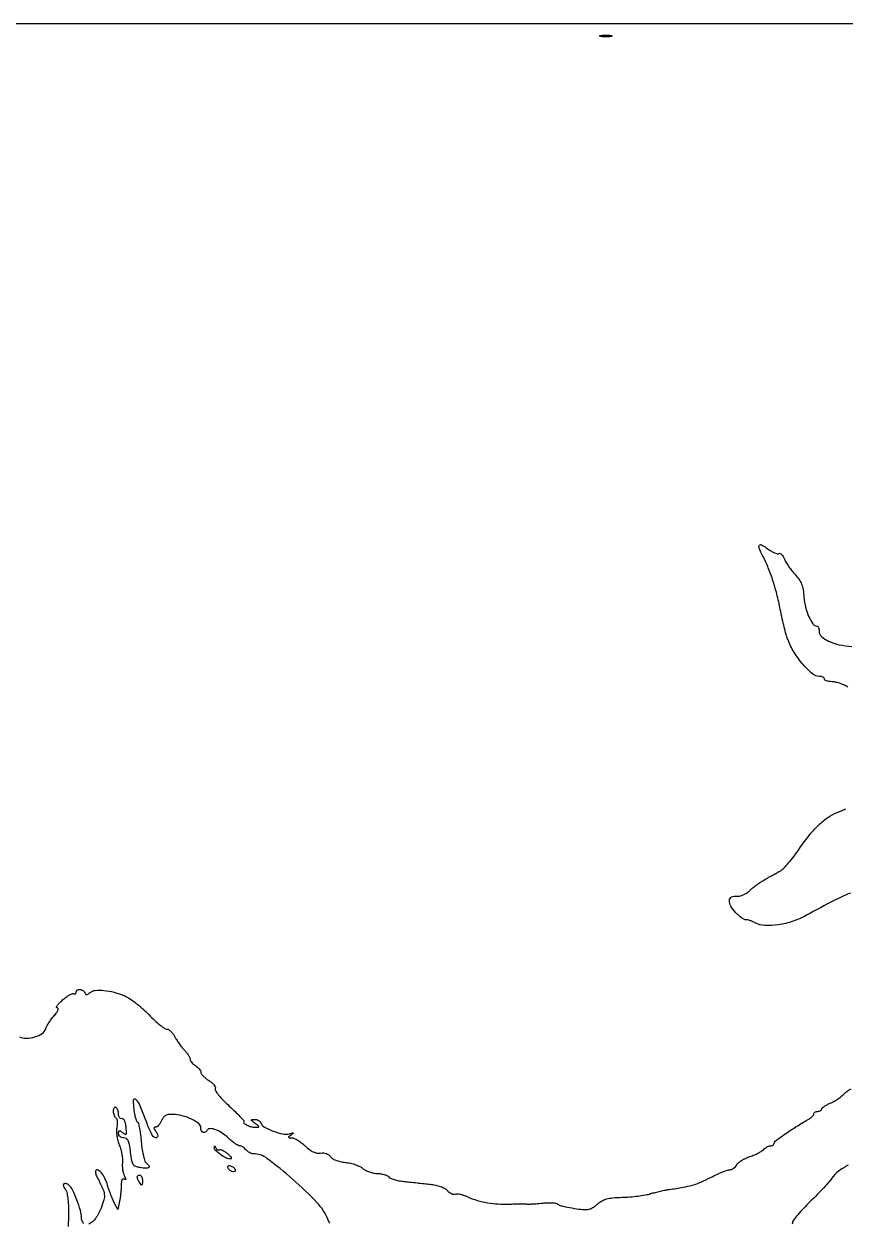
# Model space of a CAD drawing. Extents: x 0 to 1938, y 0 to 2000.
# Drawn here: x 990.4 to 1299.7, y 1547.9 to 2000 of the extents above; entities that cross this region are included whole.
import ezdxf

# ---------------------------------------------------------------- set-up
doc = ezdxf.new("R2010")
doc.units = 0

msp = doc.modelspace()

# ---------------------------------------------------------------- linework, layer by layer
msp.add_lwpolyline([(1938, 2000), (969, 2000), (0, 2000)])
for points in [[(1211.761659, 1995.31292, -0.041951), (1210.934218, 1995.169017, -0.020826), (1209.869594, 1995.119272, -0.020511), (1208.754739, 1995.159391, -0.028254), (1207.761659, 1995.292739, -0.082665), (1207.319562, 1995.45659, -0.67161), (1207.339362, 1995.605813, -0.053901), (1208.071102, 1995.715166, -0.008901), (1209.5, 1995.747817, -0.009782), (1210.938425, 1995.726931, -0.038992), (1211.814362, 1995.62839, -0.417468), (1211.916221, 1995.476221, -0.285845)], [(1063.981246, 1575.488409, -0.20725), (1064.445602, 1575.55615, -0.042158), (1065.245144, 1575.265996, -0.037967), (1066.185074, 1574.742353, -0.027619), (1067.145836, 1574.027909, -0.026047), (1067.9639, 1573.270811, -0.070121), (1068.430942, 1572.632918, -0.196748), (1068.472602, 1572.231605, -0.3258), (1068.214817, 1572.033269, -0.121993), (1066.572739, 1572.395137, -0.038777), (1064.404292, 1573.686748, -0.036039), (1062.520245, 1575.231509, -0.223994), (1062.078947, 1576.36501, -0.036809), (1062.140014, 1576.78904, -0.410587), (1062.26995, 1576.873241, -0.229216), (1062.438493, 1576.743815, -0.020517), (1062.664358, 1576.243769, 0.069074), (1062.918557, 1575.80099, 0.098046), (1063.260109, 1575.503687, 0.12116), (1063.632864, 1575.396648, 0.149106)], [(1070, 1567.809678, -0.310331), (1069.626672, 1567.266106, -0.180578), (1068.801325, 1567.257968, -0.106345), (1067.819479, 1567.872631, -0.120025), (1067.22894, 1568.81318, -0.108271), (1067.181849, 1569.25556, -0.257062), (1067.366128, 1569.517614, -0.161356), (1067.780247, 1569.573751, -0.045328), (1068.41644, 1569.393691, -0.049992), (1069.022161, 1569.088813, -0.054888), (1069.534829, 1568.677724, -0.062067), (1069.884859, 1568.227906, -0.13514)], [(1034.984687, 1563.75, -0.011293), (1034.949578, 1562.555791, -0.220444), (1034.781653, 1562.237851, -0.409657), (1034.520491, 1562.271114, -0.023197), (1034, 1563, -0.031558), (1033.270972, 1564.301377, -0.112355), (1033.060308, 1565.227035, -0.234725), (1033.332924, 1565.775753, -0.163584), (1034, 1566, -0.210568), (1034.381177, 1565.832025, -0.082215), (1034.701752, 1565.339062, -0.062416), (1034.917196, 1564.611405, -0.042523)]]:
    msp.add_lwpolyline(points, format="xyb", close=True)
for points in [[(1300.77417, 1749.996262, 0.031879), (1299.319021, 1750.760841, 0.02488), (1297.653975, 1751.40722, 0.025472), (1296.036804, 1751.854113, 0.054384), (1294.75, 1751.996262, -0.034572), (1293.696695, 1752.070618, -0.052643), (1292.807812, 1752.292652, -0.068547), (1292.196694, 1752.616147, -0.241293), (1292, 1753, 0.17933), (1291.858565, 1753.381661, 0.091849), (1291.455394, 1753.70625, 0.071864), (1290.855379, 1753.92607, 0.05197), (1290.146023, 1754, -0.177307), (1287.440699, 1754.990483, -0.040304), (1283.920338, 1758.490467, -0.039915), (1280.563871, 1763.113834, -0.046137), (1278.167599, 1768, -0.02164), (1277.565168, 1769.81502, -0.007148), (1276.83498, 1772.528125, -0.007103), (1276.110192, 1775.563328, -0.008001), (1275.502056, 1778.5, 0.014307), (1274.217906, 1784.329937, 0.01626), (1272.648505, 1789.830441, 0.01727), (1270.834338, 1794.87879, 0.022585), (1268.813836, 1799.346905, -0.014535), (1267.337323, 1802.476871, -0.273018), (1267.463838, 1803.514461, -0.385573), (1268.32014, 1803.670638, -0.020259), (1270.826322, 1801.970284, 0.026909), (1272.040413, 1801.169923, 0.036292), (1273.221034, 1800.590155, 0.03954), (1274.220672, 1800.275569, 0.19736), (1274.788877, 1800.369519, -0.255758), (1275.24859, 1800.393811, -0.085998), (1275.814409, 1799.990241, -0.060219), (1276.398389, 1799.236809, -0.03661), (1276.905269, 1798.2287, 0.036751), (1277.545703, 1796.955862, 0.01626), (1278.565222, 1795.372778, 0.015991), (1279.759045, 1793.758078, 0.020745), (1280.958999, 1792.362332, -0.036761), (1282.425845, 1790.541374, -0.058546), (1283.361802, 1788.776697, -0.051825), (1283.93235, 1786.691996, -0.022589), (1284.271778, 1783.838928, 0.043167), (1284.876428, 1780.08077, 0.043632), (1286.116272, 1776.496302, 0.046116), (1287.65091, 1773.768043, 0.246371), (1289.11501, 1773, -0.208352), (1289.45336, 1772.85261, -0.08212), (1289.740034, 1772.420044, -0.062571), (1289.935052, 1771.781513, -0.042886), (1290, 1771.02568, 0.212865), (1290.889267, 1769.031521, 0.07507), (1293.564528, 1767.271117, 0.05706), (1297.538527, 1765.962354, 0.036972), (1302.342511, 1765.33313, -0.010355)], [(1301.749111, 1672.30816, 0.024593), (1295.430102, 1669.403273, 0.006296), (1285.512354, 1664.079285, -0.043304), (1280.178487, 1661.705635, -0.045173), (1274.590032, 1660.327018, -0.049528), (1269.541836, 1660.061234, -0.11502), (1265.9157, 1661.085941, 0.022959), (1264.912922, 1661.580934, 0.02507), (1263.897584, 1661.966004, 0.025608), (1263.003181, 1662.205045, 0.101751), (1262.437777, 1662.209089, -0.175802), (1261.861626, 1662.297577, -0.027651), (1260.870915, 1662.912825, -0.027865), (1259.73771, 1663.8046, -0.021095), (1258.595412, 1664.900412, -0.057399), (1256.722272, 1667.367936, -0.146224), (1256.184355, 1669.526306, -0.264831), (1257.01497, 1670.839699, -0.158844), (1258.884838, 1671.168475, 0.082977), (1260.03155, 1671.196654, 0.053889), (1261.301868, 1671.586576, 0.048059), (1262.607629, 1672.302527, 0.038534), (1263.860187, 1673.304313, -0.020398), (1265.114278, 1674.384106, -0.011505), (1266.716221, 1675.594486, -0.011469), (1268.391336, 1676.743227, -0.018413), (1269.875884, 1677.635838, 0.000048), (1271.333216, 1678.44076, 0.000037), (1272.921547, 1679.318388, 0.000038), (1274.40469, 1680.138184, 0.00009), (1275.503498, 1680.745908, 0.077385), (1276.657414, 1681.641179, 0.013505), (1278.498353, 1683.700427, 0.014378), (1280.540982, 1686.259062, 0.012456), (1282.536744, 1689.054273, -0.02175), (1286.457291, 1694.33497, -0.035816), (1290.261486, 1698.388049, -0.042724), (1294.000893, 1701.290622, -0.064062), (1297.723075, 1703.073622, 0.020767), (1298.978397, 1703.546561, 0.030186), (1300.037403, 1704.074127, 0.030302)], [(988.609499, 1618.132063, 0.112145), (991.293025, 1617.576428, 0.07016), (994.474351, 1618.087478, 0.073636), (997.213341, 1619.398344, 0.169105), (998.565002, 1621.204802, -0.050694), (998.952171, 1622.098946, -0.015607), (999.710013, 1623.359947, -0.015438), (1000.651315, 1624.726364, -0.016353), (1001.657994, 1626.005396, 0.017851), (1002.682122, 1627.314649, 0.064355), (1003.18865, 1628.24278, 0.182688), (1003.19388, 1628.784685, 0.306247), (1002.838894, 1629.040641, -0.466478), (1002.628132, 1629.308035, -0.101824), (1002.895742, 1629.926477, -0.044161), (1003.693755, 1630.874681, -0.018881), (1004.912568, 1631.999185, -0.019558), (1006.280839, 1633.079432, -0.028775), (1007.56869, 1633.907921, -0.02811), (1008.645898, 1634.438834, -0.243469), (1009.162568, 1634.399527, 0.104427), (1009.481678, 1634.284677, 0.179732), (1009.754004, 1634.345086, 0.164871), (1009.936679, 1634.575644, 0.08602), (1010, 1634.940983, -0.255655), (1010.418715, 1635.706365, -0.158365), (1011.435562, 1635.971972, -0.127113), (1012.585388, 1635.601758, -0.172113), (1013.254045, 1634.75, 0.078371), (1013.542821, 1634.196777, 0.244082), (1013.909009, 1634.017856, 0.142973), (1014.420631, 1634.180805, 0.024398), (1015.248279, 1634.798498, -0.150794), (1017.226439, 1635.613013, -0.047006), (1020.474203, 1635.604316, -0.041778), (1024.334493, 1634.901348, -0.034016), (1028.309263, 1633.532591, -0.048388), (1030.133195, 1632.544802, -0.016889), (1032.553513, 1630.791858, -0.016591), (1035.103731, 1628.670822, -0.018605), (1037.408597, 1626.461818, 0.012988), (1039.542848, 1624.369842, 0.017675), (1041.579955, 1622.604409, 0.014647), (1043.337101, 1621.270184, 0.15629), (1044.180354, 1621, -0.13837), (1044.848911, 1620.811372, -0.049778), (1045.643621, 1620.207904, -0.044673), (1046.428605, 1619.335275, -0.03974), (1047.08102, 1618.303504, 0.021707), (1047.786099, 1617.094088, 0.012039), (1048.744112, 1615.679555, 0.011988), (1049.78507, 1614.291189, 0.018912), (1050.75, 1613.157481, -0.020732), (1051.611326, 1612.138004, -0.024203), (1052.339062, 1611.100433, -0.024193), (1052.861682, 1610.176728, -0.117158), (1053, 1609.594524, 0.131733), (1053.137916, 1609.080143, 0.044677), (1053.5875, 1608.441264, 0.040748), (1054.234682, 1607.792212, 0.036802), (1055, 1607.232073, -0.041962), (1055.765196, 1606.659823, -0.043751), (1056.4125, 1605.975151, -0.047843), (1056.858952, 1605.28516, -0.120244), (1057, 1604.707134, 0.155771), (1057.193805, 1604.100143, 0.039091), (1057.868539, 1603.292957, 0.036115), (1058.824949, 1602.44699, 0.029618), (1059.956729, 1601.684632, -0.036768), (1061.075262, 1600.907741, -0.054215), (1061.917019, 1600.060079, -0.068519), (1062.395289, 1599.256297, -0.193963), (1062.406027, 1598.615706, 0.242821), (1062.494002, 1597.81926, 0.021946), (1063.712543, 1596.149125, 0.024063), (1065.466284, 1594.158916, 0.014974), (1067.699298, 1591.991848, -0.006953), (1069.89911, 1589.924473, -0.01138), (1071.697517, 1588.105665, -0.00513), (1073.142663, 1586.544226, -0.348991), (1073.16459, 1586.20697, 0.375879), (1073.236653, 1585.56886, 0.066516), (1074.310732, 1584.823872, 0.053775), (1075.870126, 1584.225959, 0.062783), (1077.44113, 1584.015313, 0.00816), (1078.721338, 1584.026108, 0.406982), (1078.882259, 1584.191063, 0.230662), (1078.751023, 1584.460403, 0.004112), (1077.44113, 1585.468197, -0.006568), (1076.254007, 1586.390853, -0.200334), (1076.076957, 1586.713765, -0.420189), (1076.242316, 1586.91433, -0.016973), (1077.281385, 1586.968197, -0.073953), (1078.003168, 1586.873989, -0.065382), (1078.699813, 1586.572858, -0.068256), (1079.266862, 1586.119085, -0.098619), (1079.608557, 1585.577702, 0.178966), (1080.927635, 1584.075528, 0.033996), (1084.296468, 1582.538426, 0.035852), (1087.919466, 1581.463516, 0.12294), (1090.355204, 1581.531509, -0.005281), (1091.513755, 1581.842187, -0.218759), (1091.762335, 1581.797133, -0.508428), (1091.765493, 1581.639483, -0.009821), (1091, 1581.080819, 0.012348), (1090.173765, 1580.471401, 0.30625), (1090.090002, 1580.215413, 0.318261), (1090.296146, 1580.049931, 0.012921), (1091.304234, 1580.015313, -0.107014), (1092.208853, 1579.811403, -0.028588), (1093.51723, 1579.110026, -0.027619), (1094.948272, 1578.121582, -0.025394), (1096.304234, 1576.954987, 0.027376), (1097.926166, 1575.570709, 0.054797), (1099.367867, 1574.702028, 0.068003), (1100.736933, 1574.28302, 0.073902), (1102.128729, 1574.263996, -0.050245), (1103.307301, 1574.30345, -0.06942), (1104.342017, 1574.087707, -0.078141), (1105.184478, 1573.627314, -0.089347), (1105.800476, 1572.947881, 0.117314), (1106.528417, 1572.229213, 0.044088), (1107.822406, 1571.592439, 0.037785), (1109.506522, 1571.083167, 0.026476), (1111.462326, 1570.757136, -0.02938), (1113.374891, 1570.426894, -0.026584), (1115.301979, 1569.866734, -0.027546), (1116.9736, 1569.177425, -0.072469), (1118.047462, 1568.457047, 0.067192), (1119.055237, 1567.765547, 0.033785), (1120.479249, 1567.164067, 0.032807), (1122.06092, 1566.732254, 0.041577), (1123.564696, 1566.554257, -0.029774), (1124.97718, 1566.420744, -0.035165), (1126.285514, 1566.122571, -0.037794), (1127.327128, 1565.71865, -0.143916), (1127.840643, 1565.257845, 0.157958), (1128.413586, 1564.771434, 0.025491), (1129.811792, 1564.277471, 0.025999), (1131.577802, 1563.851585, 0.020238), (1133.53283, 1563.567736, -0.000239), (1135.788073, 1563.331911, -0.000142), (1138.474632, 1563.048916, -0.000142), (1141.152979, 1562.765247, -0.000245), (1143.38081, 1562.527549, -0.026338), (1145.494142, 1562.187698, -0.034355), (1147.375515, 1561.64508, -0.038979), (1148.893932, 1560.953481, -0.086554), (1149.88081, 1560.158703, 0.049752), (1150.600218, 1559.486826, 0.053782), (1151.420518, 1558.990234, 0.060421), (1152.214391, 1558.730487, 0.131761), (1152.848612, 1558.772722, -0.084175), (1153.51721, 1558.881, -0.034894), (1154.43304, 1558.810194, -0.033275), (1155.42585, 1558.595005, -0.036655), (1156.348612, 1558.254769, 0.025908), (1160.236421, 1556.725673, 0.030535), (1164.055823, 1555.70199, 0.030366), (1167.989711, 1555.147207, 0.02512), (1172.221053, 1555.023783, -0.001923), (1174.735093, 1555.067084, -0.002322), (1177.096184, 1555.087704, -0.001973), (1179.084032, 1555.087988, -0.015774), (1180, 1555.055595, 0.026673), (1180.848313, 1555.04409, 0.005233), (1182.372102, 1555.120704, 0.005538), (1184.147958, 1555.248389, 0.00511), (1185.968859, 1555.418359, -0.01893), (1187.755414, 1555.535434, -0.023197), (1189.427889, 1555.503982, -0.022559), (1190.804327, 1555.351544, -0.130175), (1191.468859, 1555.059312, 0.108512), (1192.757758, 1554.425509, 0.012154), (1195.968201, 1553.719272, 0.015861), (1199.4411, 1553.157012, 0.026822), (1202.379802, 1552.93573, 0.089442), (1203.268592, 1553.07632, 0.035364), (1204.409582, 1553.566801, 0.033587), (1205.596559, 1554.284518, 0.035816), (1206.649969, 1555.140889, -0.058729), (1208.186015, 1556.277078, -0.06444), (1209.898022, 1556.982493, -0.04467), (1212.206039, 1557.385482, -0.013415), (1215.770167, 1557.587977, 0.013495), (1218.639918, 1557.751485, 0.011022), (1221.698112, 1558.076711, 0.011179), (1224.500094, 1558.501187, 0.028514), (1226.5, 1558.968856, -0.009072), (1228.250799, 1559.450741, -0.00668), (1230.20625, 1559.923231, -0.006754), (1232.068121, 1560.320495, -0.014952), (1233.5, 1560.561583, 0.00934), (1238.737247, 1561.383066, 0.026765), (1242.324324, 1562.214574, 0.031473), (1245.467833, 1563.341515, 0.017614), (1249.139977, 1565.080955, -0.010457), (1251.414836, 1566.198656, -0.01283), (1253.58582, 1567.14253, -0.011314), (1255.435274, 1567.842536, -0.085004), (1256.354794, 1568, 0.098158), (1257.02919, 1568.133682, 0.057228), (1257.7531, 1568.534539, 0.054095), (1258.413993, 1569.123757, 0.060872), (1258.903511, 1569.819708, -0.098301), (1259.553447, 1570.611422, -0.03191), (1260.788525, 1571.499992, -0.0304), (1262.321469, 1572.335606, -0.029889), (1263.953008, 1572.984491, 0.019326), (1265.594529, 1573.597538, 0.020285), (1267.156927, 1574.326671, 0.02043), (1268.448073, 1575.062597, 0.079961), (1269.136758, 1575.664783, -0.053523), (1269.662483, 1576.175715, -0.042839), (1270.324033, 1576.60778, -0.044309), (1271.014219, 1576.903151, -0.079118), (1271.622445, 1577, 0.064546), (1272.1491, 1577.068271, 0.082207), (1272.595343, 1577.268554, 0.098797), (1272.893874, 1577.56558, 0.148827), (1273, 1577.914226, -0.238157), (1273.437722, 1578.78108, -0.00585), (1277.166633, 1581.46515, -0.012667), (1281.373545, 1584.262813, -0.013193), (1285.660929, 1586.804566, 0.028604), (1286.556353, 1587.373401, 0.035727), (1287.312898, 1588.003637, 0.038597), (1287.848315, 1588.60476, 0.164073), (1288, 1589.054566, -0.15614), (1288.115417, 1589.415149, -0.097518), (1288.440625, 1589.722279, -0.079691), (1288.926412, 1589.929586, -0.061151), (1289.5, 1590, 0.056643), (1290.07375, 1590.065207, 0.076039), (1290.559375, 1590.258112, 0.095179), (1290.884936, 1590.543472, 0.166853), (1291, 1590.87868, -0.211516), (1291.185127, 1591.29672, -0.032238), (1291.915601, 1591.878502, -0.031384), (1292.923152, 1592.489834, -0.022484), (1294.11694, 1593.048438, 0.030244), (1295.465941, 1593.705359, 0.019548), (1296.944865, 1594.617653, 0.019656), (1298.325393, 1595.626594, 0.034753), (1299.36694, 1596.577443, -0.085033), (1302.00824, 1598.542883, -0.030675)], [(1105.62074, 1547.883874, -0.044891), (1104.86291, 1549.330965, 0.093189), (1100.765796, 1555.604439, 0.02167), (1091.628476, 1564.342723, 0.018311), (1081.889438, 1572.268791, 0.163049), (1076.721717, 1574, -0.082081), (1076.065696, 1574.108424, -0.044058), (1075.313021, 1574.440625, -0.042339), (1074.585423, 1574.926036, -0.051324), (1074, 1575.5, 0.039897), (1073.44036, 1576.074293, 0.038362), (1072.789577, 1576.560734, 0.040891), (1072.148073, 1576.897534, 0.099733), (1071.627555, 1577.004627, -0.129176), (1071.01636, 1577.167895, -0.020247), (1069.949554, 1577.83443, -0.021365), (1068.730385, 1578.745313, -0.017188), (1067.498586, 1579.822989, 0.040097), (1065.055096, 1581.770751, 0.056897), (1062.591032, 1583.050945, 0.076395), (1060.565944, 1583.488926, 0.276146), (1059.441979, 1582.90612, -0.115977), (1058.685687, 1582.148462, -0.231245), (1057.862709, 1582.065159, -0.208319), (1057.227091, 1582.674613, -0.099235), (1057, 1583.807552, 0.235283), (1056.213151, 1585.387116, 0.050345), (1053.515728, 1587.025625, 0.047371), (1049.997381, 1588.312279, 0.052159), (1046.412124, 1588.86036, 0.040218), (1044.830862, 1588.808288, 0.099114), (1043.730145, 1588.454613, 0.107131), (1042.901852, 1587.725318, 0.052021), (1042.183563, 1586.503531, -0.035191), (1041.662747, 1585.54536, -0.042893), (1041.041938, 1584.735412, -0.048299), (1040.417221, 1584.171175, -0.16088), (1039.898994, 1584, 0.115196), (1039.470769, 1583.900013, 0.306953), (1039.323385, 1583.640429, 0.130484), (1039.481994, 1583.190278, 0.023619), (1040.020056, 1582.475834, -0.089613), (1040.675303, 1581.315262, -0.20384), (1040.60925, 1580.330041, -0.352707), (1039.963276, 1580.03884, -0.136095), (1039.05239, 1580.566667, -0.081157), (1038.578937, 1581.239585, -0.007259), (1037.702049, 1583.118532, -0.009305), (1036.724801, 1585.40745, -0.00713), (1035.739366, 1587.94323, 0.013448), (1033.740896, 1592.899407, 0.135813), (1032.354445, 1594.613371, 0.603488), (1031.549822, 1594.209406, 0.037363), (1031.737804, 1590.80403, 0.015938), (1032.013168, 1589.11608, 0.021212), (1032.376569, 1587.604952, 0.019095), (1032.771226, 1586.400352, 0.159692), (1033.123153, 1585.95751, -0.192392), (1033.473347, 1585.454394, -0.010498), (1033.877229, 1583.530608, -0.015083), (1034.249121, 1581.162624, -0.010344), (1034.534007, 1578.45751, 0.014945), (1034.870323, 1575.523482, 0.025161), (1035.348786, 1573.092414, 0.027638), (1035.916963, 1571.255013, 0.140488), (1036.545205, 1570.401123, -0.072516), (1037.469133, 1569.445782, -0.424268), (1037.357782, 1568.828944, -0.162514), (1036.330247, 1568.54734, -0.022756), (1034.108621, 1568.77075, -0.055863), (1032.444177, 1569.208787, -0.16427), (1031.546195, 1569.956864, -0.094883), (1031.013768, 1571.36546, -0.011972), (1030.530974, 1574.598392, 0.012734), (1030.098453, 1577.464794, 0.068562), (1029.615295, 1578.962091, 0.144639), (1028.929197, 1579.719051, 0.137654), (1027.928044, 1580, -0.077227), (1027.167766, 1580.118133, -0.098123), (1026.547089, 1580.460374, -0.107706), (1026.143462, 1580.98403, -0.110974), (1026, 1581.622445, -0.034415), (1026.057398, 1582.455373, -0.31951), (1026.291335, 1582.703425, -0.207911), (1026.699286, 1582.614841, -0.017232), (1027.577274, 1581.935868, 0.041096), (1028.445333, 1581.328417, 0.413404), (1028.832397, 1581.429555, 0.149038), (1028.983434, 1582.05955, 0.008587), (1028.827274, 1584.063424, 0.029393), (1028.610655, 1585.461541, 0.061863), (1028.248961, 1586.497022, 0.097017), (1027.782873, 1587.106267, 0.234596), (1027.25, 1587.25, -0.161377), (1026.774396, 1587.308602, -0.123533), (1026.367188, 1587.643601, -0.095581), (1026.092926, 1588.217244, -0.063936), (1026, 1588.940983, 0.046881), (1025.925923, 1589.729296, 0.046318), (1025.70625, 1590.49335, 0.050262), (1025.383556, 1591.123976, 0.111412), (1025, 1591.5, 0.195087), (1024.621765, 1591.564242, 0.183858), (1024.29375, 1591.348987, 0.1076), (1024.071659, 1590.840809, 0.049451), (1024, 1590.118034, 0.044142), (1024.071597, 1589.308632, 0.045025), (1024.284128, 1588.529933, 0.049125), (1024.596036, 1587.891751, 0.116637), (1024.967245, 1587.520244, -0.180497), (1025.300067, 1587.091473, -0.048941), (1025.477998, 1586.236231, -0.04292), (1025.501269, 1585.155589, -0.033297), (1025.347718, 1583.988588, 0.054829), (1025.223182, 1582.574591, 0.028772), (1025.363084, 1580.812535, 0.027804), (1025.722843, 1578.965356, 0.033119), (1026.271307, 1577.277362, -0.029117), (1026.825944, 1575.615697, -0.022284), (1027.242898, 1573.745657, -0.022739), (1027.475893, 1571.954383, -0.048416), (1027.457916, 1570.558917, 0.035823), (1027.409698, 1569.291405, 0.027743), (1027.532616, 1567.914959, 0.028432), (1027.793424, 1566.637434, 0.058357), (1028.166849, 1565.68824, -0.012656), (1028.623398, 1564.78068, -0.124231), (1028.705167, 1564.36356, -0.480722), (1028.53938, 1564.244961, -0.069695), (1028.099768, 1564.43834, 0.221739), (1027.64407, 1564.491974, 0.2021), (1027.285793, 1564.17895, 0.087402), (1027.064396, 1563.407621, 0.026296), (1027, 1562.184017, -0.016642), (1026.955038, 1560.833548, -0.009159), (1026.814879, 1559.186264, -0.009122), (1026.611363, 1557.518671, -0.014429), (1026.369802, 1556.099011), (1025.739604, 1552.948021), (1024.383753, 1555.561427, -0.018837), (1023.780719, 1556.839335, -0.008448), (1023.080793, 1558.559955, -0.008349), (1022.401336, 1560.405562, -0.011239), (1021.852105, 1562.099292, 0.036491), (1020.852435, 1564.722899, 0.057682), (1019.590952, 1566.770169, 0.090661), (1018.358619, 1567.856478, 0.344502), (1017.406546, 1567.739879, 0.190302), (1017.261174, 1567.404758, 0.050515), (1017.301385, 1566.81222, 0.043775), (1017.489362, 1566.094619, 0.033114), (1017.814041, 1565.347379, -0.010169), (1019.977245, 1560.934263, -0.07617), (1020.626838, 1558.703594, -0.103393), (1020.47437, 1556.667097, -0.025802), (1019.379537, 1553.495338, -0.056363), (1017.266669, 1549.596091, -0.12722), (1014.734186, 1547.425808, -0.322022)], [(1300.96711, 1569.687191, 0.044621), (1297.184122, 1567.341961, 0.086873), (1294.761727, 1564.759102, -0.035669), (1293.789418, 1563.483661, -0.006091), (1291.742533, 1561.218569, -0.006617), (1289.266529, 1558.614804, -0.005857), (1286.620893, 1555.968119, 0.009193), (1284.084968, 1553.397113, 0.013255), (1281.946039, 1551.024446, 0.008949), (1280.269431, 1548.989836, 0.16922), (1280.001029, 1548.221483, -0.092527), (1279.85224, 1547.427881, -0.00781)], [(1012.880357, 1547.739492, -0.197537), (1012, 1549.880878, 0.07035), (1011.621486, 1552.557775, 0.019859), (1010.290309, 1556.56599, 0.01767), (1008.684033, 1560.411195, 0.112226), (1007.40294, 1562.080553, 0.078135), (1006.179819, 1562.80837, 0.307412), (1005.366677, 1562.630231, 0.29537), (1005.210539, 1561.792351, 0.075782), (1005.955547, 1560.553563, -0.118002), (1006.472633, 1559.50411, -0.02262), (1006.850527, 1557.399439, -0.021179), (1007.095781, 1554.684006, -0.012912), (1007.166308, 1551.464108, -0.019627), (1006.957281, 1546.625306, -0.061575)]]:
    msp.add_lwpolyline(points, format="xyb")

doc.saveas('drawing.dxf')
